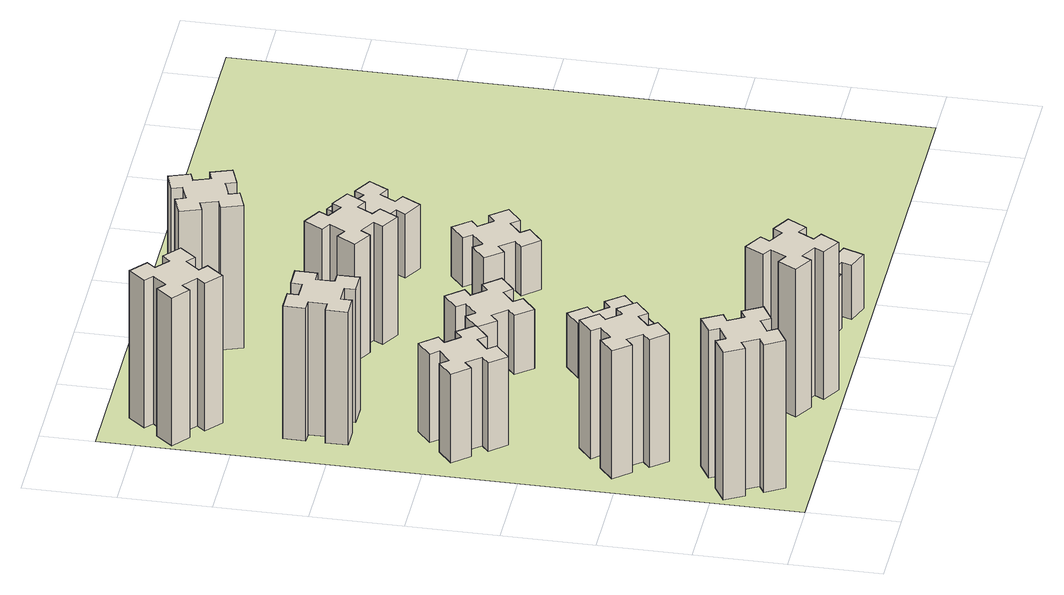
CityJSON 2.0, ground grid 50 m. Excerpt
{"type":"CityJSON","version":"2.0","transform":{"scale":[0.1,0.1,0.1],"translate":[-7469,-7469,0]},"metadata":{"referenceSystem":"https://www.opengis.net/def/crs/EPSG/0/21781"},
"CityObjects":{
"building1":{"type":"Building","attributes":{"class":"1000","function":"1000","usage":"1000","yearOfConstruction":2016,"roofType":"1000","measuredHeight":90,"storeysAboveGround":30,"storeysBelowGround":0},"geometry":[{"type":"Solid","lod":"1","boundaries":[[[[0,1,2,3,4,5,6,7,8,9,10,11,12,13,14,15,16,17,18,19]],[[17,16,20,21]],[[16,15,22,20]],[[15,14,23,22]],[[14,13,24,23]],[[13,12,25,24]],[[12,11,26,25]],[[11,10,27,26]],[[10,9,28,27]],[[9,8,29,28]],[[8,7,30,29]],[[7,6,31,30]],[[6,5,32,31]],[[5,4,33,32]],[[4,3,34,33]],[[3,2,35,34]],[[2,1,36,35]],[[1,0,37,36]],[[0,19,38,37]],[[19,18,39,38]],[[18,17,21,39]],[[24,25,26,27,28,29,30,31,32,33,34,35,36,37,38,39,21,20,22,23]]]]}]},
"building2":{"type":"Building","attributes":{"class":"1000","function":"1000","usage":"1000","yearOfConstruction":2016,"roofType":"1000","measuredHeight":78,"storeysAboveGround":30,"storeysBelowGround":0},"geometry":[{"type":"Solid","lod":"1","boundaries":[[[[40,41,42,43,44,45,46,47,48,49,50,51,52,53,54,55,56,57,58,59]],[[57,56,60,61]],[[56,55,62,60]],[[55,54,63,62]],[[54,53,64,63]],[[53,52,65,64]],[[52,51,66,65]],[[51,50,67,66]],[[50,49,68,67]],[[49,48,69,68]],[[48,47,70,69]],[[47,46,71,70]],[[46,45,72,71]],[[45,44,73,72]],[[44,43,74,73]],[[43,42,75,74]],[[42,41,76,75]],[[41,40,77,76]],[[40,59,78,77]],[[59,58,79,78]],[[58,57,61,79]],[[64,65,66,67,68,69,70,71,72,73,74,75,76,77,78,79,61,60,62,63]]]]}]},
"building3":{"type":"Building","attributes":{"class":"1000","function":"1000","usage":"1000","yearOfConstruction":2016,"roofType":"1000","measuredHeight":54,"storeysAboveGround":30,"storeysBelowGround":0},"geometry":[{"type":"Solid","lod":"1","boundaries":[[[[80,81,82,83,84,85,86,87,88,89,90,91,92,93,94,95,96,97,98,99]],[[97,96,100,101]],[[96,95,102,100]],[[95,94,103,102]],[[94,93,104,103]],[[93,92,105,104]],[[92,91,106,105]],[[91,90,107,106]],[[90,89,108,107]],[[89,88,109,108]],[[88,87,110,109]],[[87,86,111,110]],[[86,85,112,111]],[[85,84,113,112]],[[84,83,114,113]],[[83,82,115,114]],[[82,81,116,115]],[[81,80,117,116]],[[80,99,118,117]],[[99,98,119,118]],[[98,97,101,119]],[[104,105,106,107,108,109,110,111,112,113,114,115,116,117,118,119,101,100,102,103]]]]}]},
"building4":{"type":"Building","attributes":{"class":"1000","function":"1000","usage":"1000","yearOfConstruction":2016,"roofType":"1000","measuredHeight":81,"storeysAboveGround":30,"storeysBelowGround":0},"geometry":[{"type":"Solid","lod":"1","boundaries":[[[[120,121,122,123,124,125,126,127,128,129,130,131,132,133,134,135,136,137,138,139]],[[137,136,140,141]],[[136,135,142,140]],[[135,134,143,142]],[[134,133,144,143]],[[133,132,145,144]],[[132,131,146,145]],[[131,130,147,146]],[[130,129,148,147]],[[129,128,149,148]],[[128,127,150,149]],[[127,126,151,150]],[[126,125,152,151]],[[125,124,153,152]],[[124,123,154,153]],[[123,122,155,154]],[[122,121,156,155]],[[121,120,157,156]],[[120,139,158,157]],[[139,138,159,158]],[[138,137,141,159]],[[144,145,146,147,148,149,150,151,152,153,154,155,156,157,158,159,141,140,142,143]]]]}]},
"building5":{"type":"Building","attributes":{"class":"1000","function":"1000","usage":"1000","yearOfConstruction":2016,"roofType":"1000","measuredHeight":90,"storeysAboveGround":30,"storeysBelowGround":0},"geometry":[{"type":"Solid","lod":"1","boundaries":[[[[160,161,162,163,164,165,166,167,168,169,170,171,172,173,174,175,176,177,178,179]],[[177,176,180,181]],[[176,175,182,180]],[[175,174,183,182]],[[174,173,184,183]],[[173,172,185,184]],[[172,171,186,185]],[[171,170,187,186]],[[170,169,188,187]],[[169,168,189,188]],[[168,167,190,189]],[[167,166,191,190]],[[166,165,192,191]],[[165,164,193,192]],[[164,163,194,193]],[[163,162,195,194]],[[162,161,196,195]],[[161,160,197,196]],[[160,179,198,197]],[[179,178,199,198]],[[178,177,181,199]],[[184,185,186,187,188,189,190,191,192,193,194,195,196,197,198,199,181,180,182,183]]]]}]},
"building6":{"type":"Building","attributes":{"class":"1000","function":"1000","usage":"1000","yearOfConstruction":2016,"roofType":"1000","measuredHeight":90,"storeysAboveGround":30,"storeysBelowGround":0},"geometry":[{"type":"Solid","lod":"1","boundaries":[[[[200,201,202,203,204,205,206,207,208,209,210,211,212,213,214,215,216,217,218,219]],[[217,216,220,221]],[[216,215,222,220]],[[215,214,223,222]],[[214,213,224,223]],[[213,212,225,224]],[[212,211,226,225]],[[211,210,227,226]],[[210,209,228,227]],[[209,208,229,228]],[[208,207,230,229]],[[207,206,231,230]],[[206,205,232,231]],[[205,204,233,232]],[[204,203,234,233]],[[203,202,235,234]],[[202,201,236,235]],[[201,200,237,236]],[[200,219,238,237]],[[219,218,239,238]],[[218,217,221,239]],[[224,225,226,227,228,229,230,231,232,233,234,235,236,237,238,239,221,220,222,223]]]]}]},
"building7":{"type":"Building","attributes":{"class":"1000","function":"1000","usage":"1000","yearOfConstruction":2016,"roofType":"1000","measuredHeight":33,"storeysAboveGround":30,"storeysBelowGround":0},"geometry":[{"type":"Solid","lod":"1","boundaries":[[[[240,241,242,243,244,245,246,247,248,249,250,251,252,253,254,255,256,257,258,259]],[[257,256,260,261]],[[256,255,262,260]],[[255,254,263,262]],[[254,253,264,263]],[[253,252,265,264]],[[252,251,266,265]],[[251,250,267,266]],[[250,249,268,267]],[[249,248,269,268]],[[248,247,270,269]],[[247,246,271,270]],[[246,245,272,271]],[[245,244,273,272]],[[244,243,274,273]],[[243,242,275,274]],[[242,241,276,275]],[[241,240,277,276]],[[240,259,278,277]],[[259,258,279,278]],[[258,257,261,279]],[[264,265,266,267,268,269,270,271,272,273,274,275,276,277,278,279,261,260,262,263]]]]}]},
"building8":{"type":"Building","attributes":{"class":"1000","function":"1000","usage":"1000","yearOfConstruction":2016,"roofType":"1000","measuredHeight":36,"storeysAboveGround":30,"storeysBelowGround":0},"geometry":[{"type":"Solid","lod":"1","boundaries":[[[[280,281,282,283,284,285,286,287,288,289,290,291,292,293,294,295,296,297,298,299]],[[297,296,300,301]],[[296,295,302,300]],[[295,294,303,302]],[[294,293,304,303]],[[293,292,305,304]],[[292,291,306,305]],[[291,290,307,306]],[[290,289,308,307]],[[289,288,309,308]],[[288,287,310,309]],[[287,286,311,310]],[[286,285,312,311]],[[285,284,313,312]],[[284,283,314,313]],[[283,282,315,314]],[[282,281,316,315]],[[281,280,317,316]],[[280,299,318,317]],[[299,298,319,318]],[[298,297,301,319]],[[304,305,306,307,308,309,310,311,312,313,314,315,316,317,318,319,301,300,302,303]]]]}]},
"building9":{"type":"Building","attributes":{"class":"1000","function":"1000","usage":"1000","yearOfConstruction":2016,"roofType":"1000","measuredHeight":33,"storeysAboveGround":30,"storeysBelowGround":0},"geometry":[{"type":"Solid","lod":"1","boundaries":[[[[320,321,322,323,324,325,326,327,328,329,330,331,332,333,334,335,336,337,338,339]],[[337,336,340,341]],[[336,335,342,340]],[[335,334,343,342]],[[334,333,344,343]],[[333,332,345,344]],[[332,331,346,345]],[[331,330,347,346]],[[330,329,348,347]],[[329,328,349,348]],[[328,327,350,349]],[[327,326,351,350]],[[326,325,352,351]],[[325,324,353,352]],[[324,323,354,353]],[[323,322,355,354]],[[322,321,356,355]],[[321,320,357,356]],[[320,339,358,357]],[[339,338,359,358]],[[338,337,341,359]],[[344,345,346,347,348,349,350,351,352,353,354,355,356,357,358,359,341,340,342,343]]]]}]},
"building10":{"type":"Building","attributes":{"class":"1000","function":"1000","usage":"1000","yearOfConstruction":2016,"roofType":"1000","measuredHeight":72,"storeysAboveGround":30,"storeysBelowGround":0},"geometry":[{"type":"Solid","lod":"1","boundaries":[[[[360,361,362,363,364,365,366,367,368,369,370,371,372,373,374,375,376,377,378,379]],[[377,376,380,381]],[[376,375,382,380]],[[375,374,383,382]],[[374,373,384,383]],[[373,372,385,384]],[[372,371,386,385]],[[371,370,387,386]],[[370,369,388,387]],[[369,368,389,388]],[[368,367,390,389]],[[367,366,391,390]],[[366,365,392,391]],[[365,364,393,392]],[[364,363,394,393]],[[363,362,395,394]],[[362,361,396,395]],[[361,360,397,396]],[[360,379,398,397]],[[379,378,399,398]],[[378,377,381,399]],[[384,385,386,387,388,389,390,391,392,393,394,395,396,397,398,399,381,380,382,383]]]]}]},
"building11":{"type":"Building","attributes":{"class":"1000","function":"1000","usage":"1000","yearOfConstruction":2016,"roofType":"1000","measuredHeight":87,"storeysAboveGround":30,"storeysBelowGround":0},"geometry":[{"type":"Solid","lod":"1","boundaries":[[[[400,401,402,403,404,405,406,407,408,409,410,411,412,413,414,415,416,417,418,419]],[[417,416,420,421]],[[416,415,422,420]],[[415,414,423,422]],[[414,413,424,423]],[[413,412,425,424]],[[412,411,426,425]],[[411,410,427,426]],[[410,409,428,427]],[[409,408,429,428]],[[408,407,430,429]],[[407,406,431,430]],[[406,405,432,431]],[[405,404,433,432]],[[404,403,434,433]],[[403,402,435,434]],[[402,401,436,435]],[[401,400,437,436]],[[400,419,438,437]],[[419,418,439,438]],[[418,417,421,439]],[[424,425,426,427,428,429,430,431,432,433,434,435,436,437,438,439,421,420,422,423]]]]}]},
"building12":{"type":"Building","attributes":{"class":"1000","function":"1000","usage":"1000","yearOfConstruction":2016,"roofType":"1000","measuredHeight":30,"storeysAboveGround":30,"storeysBelowGround":0},"geometry":[{"type":"Solid","lod":"1","boundaries":[[[[440,441,442,443,444,445,446,447,448,449,450,451,452,453,454,455,456,457,458,459]],[[457,456,460,461]],[[456,455,462,460]],[[455,454,463,462]],[[454,453,464,463]],[[453,452,465,464]],[[452,451,466,465]],[[451,450,467,466]],[[450,449,468,467]],[[449,448,469,468]],[[448,447,470,469]],[[447,446,471,470]],[[446,445,472,471]],[[445,444,473,472]],[[444,443,474,473]],[[443,442,475,474]],[[442,441,476,475]],[[441,440,477,476]],[[440,459,478,477]],[[459,458,479,478]],[[458,457,461,479]],[[464,465,466,467,468,469,470,471,472,473,474,475,476,477,478,479,461,460,462,463]]]]}]},
"building13":{"type":"Building","attributes":{"class":"1000","function":"1000","usage":"1000","yearOfConstruction":2016,"roofType":"1000","measuredHeight":39,"storeysAboveGround":30,"storeysBelowGround":0},"geometry":[{"type":"Solid","lod":"1","boundaries":[[[[480,481,482,483,484,485,486,487,488,489,490,491,492,493,494,495,496,497,498,499]],[[497,496,500,501]],[[496,495,502,500]],[[495,494,503,502]],[[494,493,504,503]],[[493,492,505,504]],[[492,491,506,505]],[[491,490,507,506]],[[490,489,508,507]],[[489,488,509,508]],[[488,487,510,509]],[[487,486,511,510]],[[486,485,512,511]],[[485,484,513,512]],[[484,483,514,513]],[[483,482,515,514]],[[482,481,516,515]],[[481,480,517,516]],[[480,499,518,517]],[[499,498,519,518]],[[498,497,501,519]],[[504,505,506,507,508,509,510,511,512,513,514,515,516,517,518,519,501,500,502,503]]]]}]},
"landuse1":{"type":"LandUse","attributes":{"name":"plot1","function":"1010"},"geometry":[{"type":"MultiSurface","lod":"1","boundaries":[[[520,521,522,523]]]}]}
},
"vertices":[
[287,255,0],[374,305,0],[404,253,0],[508,313,0],[448,417,0],[396,387,0],[346,474,0],[398,504,0],[338,608,0],[234,548,0],[264,496,0],[177,446,0],[147,498,0],[43,438,0],[103,334,0],[155,364,0],[205,277,0],[153,247,0],[213,143,0],[317,203,0],[205,277,900],[153,247,900],[155,364,900],[103,334,900],[43,438,900],[147,498,900],[177,446,900],[264,496,900],[234,548,900],[338,608,900],[398,504,900],[346,474,900],[396,387,900],[448,417,900],[508,313,900],[404,253,900],[374,305,900],[287,255,900],[317,203,900],[213,143,900],
[408,899,0],[484,963,0],[523,917,0],[615,994,0],[538,1086,0],[492,1048,0],[427,1124,0],[473,1163,0],[396,1255,0],[304,1178,0],[343,1132,0],[266,1067,0],[228,1113,0],[136,1036,0],[213,944,0],[259,983,0],[323,906,0],[277,868,0],[354,776,0],[446,853,0],[323,906,780],[277,868,780],[259,983,780],[213,944,780],[136,1036,780],[228,1113,780],[266,1067,780],[343,1132,780],[304,1178,780],[396,1255,780],[473,1163,780],[427,1124,780],[492,1048,780],[538,1086,780],[615,994,780],[523,917,780],[484,963,780],[408,899,780],[446,853,780],[354,776,780],
[492,1888,0],[427,1964,0],[473,2003,0],[396,2095,0],[304,2018,0],[343,1972,0],[266,1907,0],[228,1953,0],[136,1876,0],[213,1784,0],[259,1823,0],[323,1746,0],[277,1708,0],[354,1616,0],[446,1693,0],[408,1739,0],[484,1803,0],[523,1757,0],[615,1834,0],[538,1926,0],[484,1803,540],[523,1757,540],[408,1739,540],[446,1693,540],[354,1616,540],[277,1708,540],[323,1746,540],[259,1823,540],[213,1784,540],[136,1876,540],[228,1953,540],[266,1907,540],[343,1972,540],[304,2018,540],[396,2095,540],[473,2003,540],[427,1964,540],[492,1888,540],[538,1926,540],[615,1834,540],
[485,2545,0],[485,2645,0],[545,2645,0],[545,2765,0],[425,2765,0],[425,2705,0],[325,2705,0],[325,2765,0],[205,2765,0],[205,2645,0],[265,2645,0],[265,2545,0],[205,2545,0],[205,2425,0],[325,2425,0],[325,2485,0],[425,2485,0],[425,2425,0],[545,2425,0],[545,2545,0],[425,2485,810],[425,2425,810],[325,2485,810],[325,2425,810],[205,2425,810],[205,2545,810],[265,2545,810],[265,2645,810],[205,2645,810],[205,2765,810],[325,2765,810],[325,2705,810],[425,2705,810],[425,2765,810],[545,2765,810],[545,2645,810],[485,2645,810],[485,2545,810],[545,2545,810],[545,2425,810],
[1214,346,0],[1127,396,0],[1157,448,0],[1053,508,0],[993,404,0],[1045,374,0],[995,287,0],[943,317,0],[883,213,0],[987,153,0],[1017,205,0],[1104,155,0],[1074,103,0],[1178,43,0],[1238,147,0],[1186,177,0],[1236,264,0],[1288,234,0],[1348,338,0],[1244,398,0],[1236,264,900],[1288,234,900],[1186,177,900],[1238,147,900],[1178,43,900],[1074,103,900],[1104,155,900],[1017,205,900],[987,153,900],[883,213,900],[943,317,900],[995,287,900],[1045,374,900],[993,404,900],[1053,508,900],[1157,448,900],[1127,396,900],[1214,346,900],[1244,398,900],[1348,338,900],
[384,3387,0],[308,3452,0],[346,3498,0],[254,3575,0],[177,3483,0],[223,3444,0],[159,3368,0],[113,3406,0],[36,3314,0],[128,3237,0],[166,3283,0],[243,3219,0],[204,3173,0],[296,3096,0],[373,3188,0],[327,3226,0],[392,3303,0],[438,3264,0],[515,3356,0],[423,3433,0],[392,3303,900],[438,3264,900],[327,3226,900],[373,3188,900],[296,3096,900],[204,3173,900],[243,3219,900],[166,3283,900],[128,3237,900],[36,3314,900],[113,3406,900],[159,3368,900],[223,3444,900],[177,3483,900],[254,3575,900],[346,3498,900],[308,3452,900],[384,3387,900],[423,3433,900],[515,3356,900],
[1083,1332,0],[1006,1267,0],[968,1313,0],[876,1236,0],[953,1144,0],[999,1183,0],[1063,1106,0],[1017,1068,0],[1094,976,0],[1186,1053,0],[1148,1099,0],[1224,1163,0],[1263,1117,0],[1355,1194,0],[1278,1286,0],[1232,1248,0],[1167,1324,0],[1213,1363,0],[1136,1455,0],[1044,1378,0],[1167,1324,330],[1213,1363,330],[1232,1248,330],[1278,1286,330],[1355,1194,330],[1263,1117,330],[1224,1163,330],[1148,1099,330],[1186,1053,330],[1094,976,330],[1017,1068,330],[1063,1106,330],[999,1183,330],[953,1144,330],[876,1236,330],[968,1313,330],[1006,1267,330],[1083,1332,330],[1044,1378,330],[1136,1455,330],
[1083,1972,0],[1006,1907,0],[968,1953,0],[876,1876,0],[953,1784,0],[999,1823,0],[1063,1746,0],[1017,1708,0],[1094,1616,0],[1186,1693,0],[1148,1739,0],[1224,1803,0],[1263,1757,0],[1355,1834,0],[1278,1926,0],[1232,1888,0],[1167,1964,0],[1213,2003,0],[1136,2095,0],[1044,2018,0],[1167,1964,360],[1213,2003,360],[1232,1888,360],[1278,1926,360],[1355,1834,360],[1263,1757,360],[1224,1803,360],[1148,1739,360],[1186,1693,360],[1094,1616,360],[1017,1708,360],[1063,1746,360],[999,1823,360],[953,1784,360],[876,1876,360],[968,1953,360],[1006,1907,360],[1083,1972,360],[1044,2018,360],[1136,2095,360],
[1769,360,0],[1735,266,0],[1679,287,0],[1637,174,0],[1750,133,0],[1771,189,0],[1865,155,0],[1844,99,0],[1957,57,0],[1998,170,0],[1942,191,0],[1976,285,0],[2032,264,0],[2073,377,0],[1960,418,0],[1940,362,0],[1846,396,0],[1867,452,0],[1754,493,0],[1713,380,0],[1846,396,330],[1867,452,330],[1940,362,330],[1960,418,330],[2073,377,330],[2032,264,330],[1976,285,330],[1942,191,330],[1998,170,330],[1957,57,330],[1844,99,330],[1865,155,330],[1771,189,330],[1750,133,330],[1637,174,330],[1679,287,330],[1735,266,330],[1769,360,330],[1713,380,330],[1754,493,330],
[1314,2666,0],[1227,2716,0],[1257,2768,0],[1153,2828,0],[1093,2724,0],[1145,2694,0],[1095,2607,0],[1043,2637,0],[983,2533,0],[1087,2473,0],[1117,2525,0],[1204,2475,0],[1174,2423,0],[1278,2363,0],[1338,2467,0],[1286,2497,0],[1336,2584,0],[1388,2554,0],[1448,2658,0],[1344,2718,0],[1336,2584,720],[1388,2554,720],[1286,2497,720],[1338,2467,720],[1278,2363,720],[1174,2423,720],[1204,2475,720],[1117,2525,720],[1087,2473,720],[983,2533,720],[1043,2637,720],[1095,2607,720],[1145,2694,720],[1093,2724,720],[1153,2828,720],[1257,2768,720],[1227,2716,720],[1314,2666,720],[1344,2718,720],[1448,2658,720],
[1125,3456,0],[1031,3422,0],[1010,3478,0],[897,3437,0],[939,3324,0],[995,3345,0],[1029,3251,0],[973,3230,0],[1014,3117,0],[1127,3159,0],[1106,3215,0],[1200,3249,0],[1220,3193,0],[1333,3234,0],[1292,3347,0],[1236,3326,0],[1202,3420,0],[1258,3440,0],[1217,3553,0],[1104,3512,0],[1202,3420,870],[1258,3440,870],[1236,3326,870],[1292,3347,870],[1333,3234,870],[1220,3193,870],[1200,3249,870],[1106,3215,870],[1127,3159,870],[1014,3117,870],[973,3230,870],[1029,3251,870],[995,3345,870],[939,3324,870],[897,3437,870],[1010,3478,870],[1031,3422,870],[1125,3456,870],[1104,3512,870],[1217,3553,870],
[1972,1988,0],[1907,2064,0],[1953,2103,0],[1876,2195,0],[1784,2118,0],[1823,2072,0],[1746,2007,0],[1708,2053,0],[1616,1976,0],[1693,1884,0],[1739,1923,0],[1803,1846,0],[1757,1808,0],[1834,1716,0],[1926,1793,0],[1888,1839,0],[1964,1903,0],[2003,1857,0],[2095,1934,0],[2018,2026,0],[1964,1903,300],[2003,1857,300],[1888,1839,300],[1926,1793,300],[1834,1716,300],[1757,1808,300],[1803,1846,300],[1739,1923,300],[1693,1884,300],[1616,1976,300],[1708,2053,300],[1746,2007,300],[1823,2072,300],[1784,2118,300],[1876,2195,300],[1953,2103,300],[1907,2064,300],[1972,1988,300],[2018,2026,300],[2095,1934,300],
[1926,2497,0],[1976,2584,0],[2028,2554,0],[2088,2658,0],[1984,2718,0],[1954,2666,0],[1867,2716,0],[1897,2768,0],[1793,2828,0],[1733,2724,0],[1785,2694,0],[1735,2607,0],[1683,2637,0],[1623,2533,0],[1727,2473,0],[1757,2525,0],[1844,2475,0],[1814,2423,0],[1918,2363,0],[1978,2467,0],[1844,2475,390],[1814,2423,390],[1757,2525,390],[1727,2473,390],[1623,2533,390],[1683,2637,390],[1735,2607,390],[1785,2694,390],[1733,2724,390],[1793,2828,390],[1897,2768,390],[1867,2716,390],[1954,2666,390],[1984,2718,390],[2088,2658,390],[2028,2554,390],[1976,2584,390],[1926,2497,390],[1978,2467,390],[1918,2363,390],
[5,3705,0],[3705,3705,0],[3705,5,0],[5,5,0]
]}
